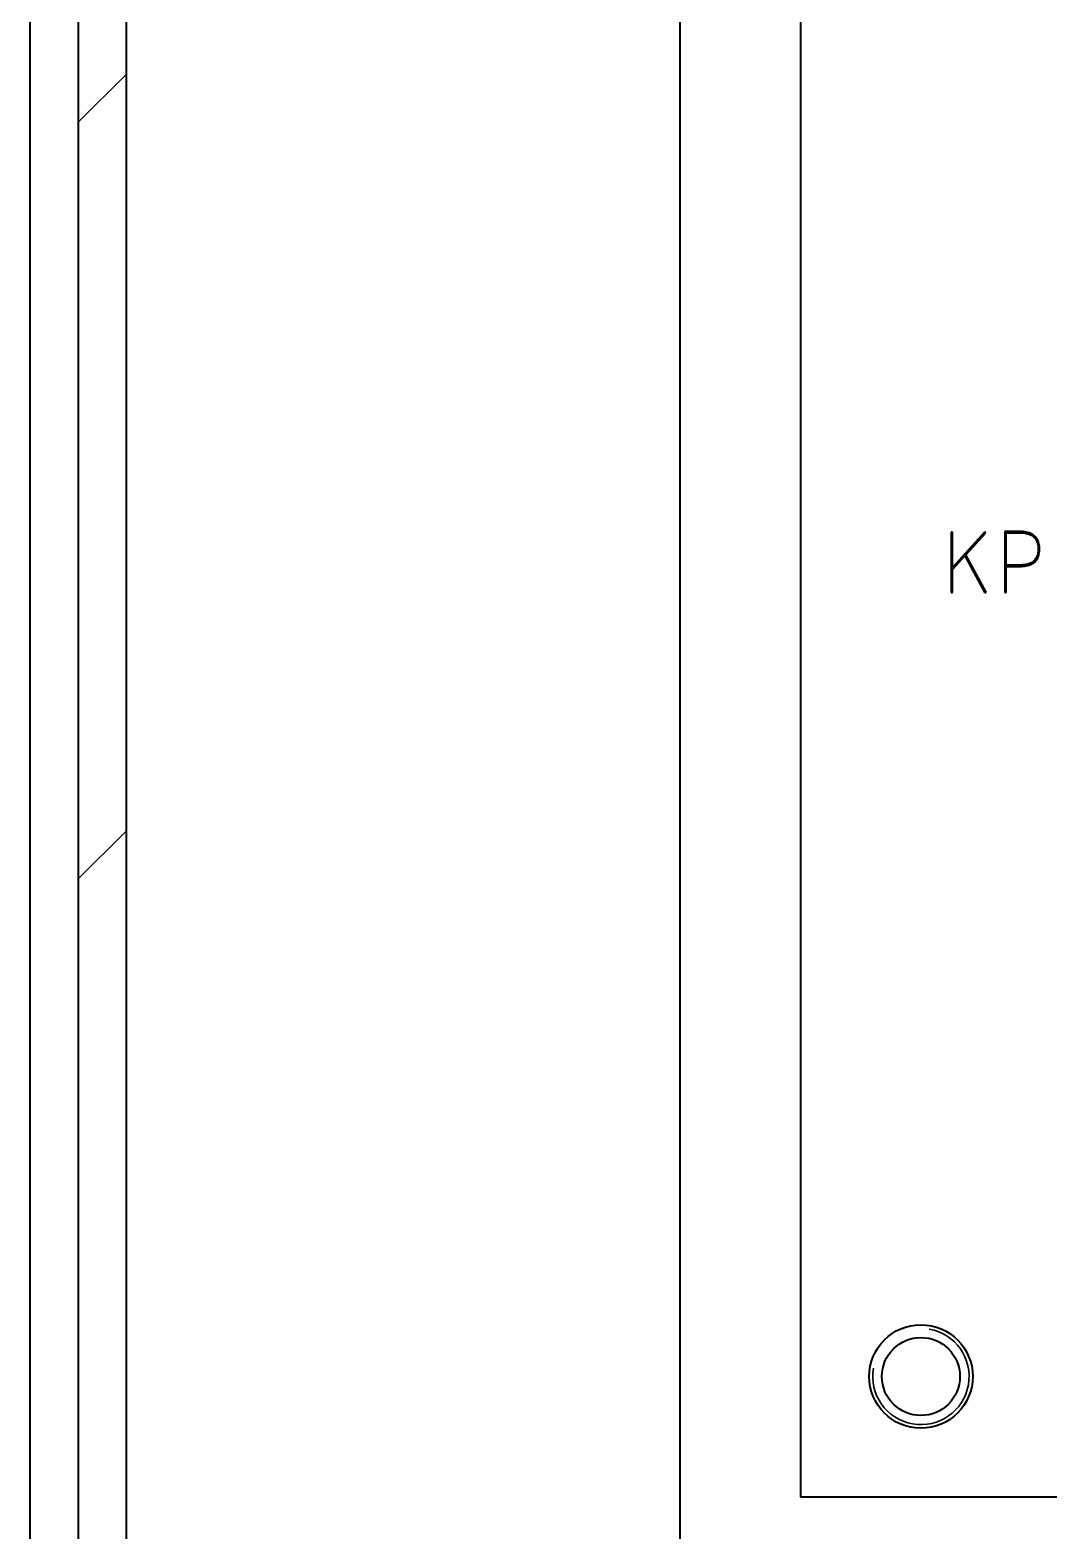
# Model space of a CAD drawing. Header units: millimetres. Extents: x 0 to 5887, y 0 to 4158.
# Drawn here: x 836.3 to 878.6, y 2728.5 to 2790.8 of the extents above; entities that cross this region are included whole.
import ezdxf

# ---------------------------------------------------------------- set-up
doc = ezdxf.new("R2010")
doc.units = ezdxf.units.MM
doc.header["$LTSCALE"] = 7
for name, color, linetype, lineweight in [('가시적인 것(ISO)', 3, 'Continuous', 40), ('가시적인 좁은 것(ISO)', 3, 'Continuous', 35), ('해치(ISO)', 7, 'Continuous', 18)]:
    doc.layers.add(name, color=color, linetype=linetype, lineweight=lineweight)

msp = doc.modelspace()

# ---------------------------------------------------------------- hatches: boundary and pattern name
at = {"layer": '해치(ISO)'}
h = msp.add_hatch(dxfattribs=at)
h.set_pattern_fill('ANSI31', color=256, scale=177.8, style=0)
h.set_pattern_definition([(45, (0, 0), (-15.71545, 15.71545), [])])
h.paths.add_polyline_path([(838.2836, 3524.8923), (838.2836, 2664.8923), (1198.2836, 2664.8923), (1198.2836, 3524.8923)])
h.paths.add_polyline_path([(1186.2836, 2712.6479), (1196.2836, 2712.6479), (1196.2836, 2666.8923), (840.2836, 2666.8923), (840.2836, 3522.8923), (1196.2836, 3522.8923), (1196.2836, 2717.1367), (1186.2836, 2717.1367)], flags=0)

# ---------------------------------------------------------------- linework, layer by layer
at = {"layer": '가시적인 것(ISO)'}
for p, q in [((836.2836, 2600.3942), (836.2836, 3556.0923)), ((838.2836, 3524.8923), (838.2836, 2664.8923)), ((840.2836, 2666.8923), (840.2836, 3522.8923)), ((863.2836, 2703.8923), (863.2836, 3385.8923)), ((868.2836, 2869.8923), (868.2836, 2729.8923)), ((875.9407, 2769.9829), (874.5999, 2768.508)), ((875.9825, 2769.9472), (875.9407, 2769.9829)), ((876.7661, 2769.9948), (876.7661, 2767.465)), ((877.4545, 2769.9948), (876.7661, 2769.9948)), ((874.5999, 2769.965), (874.5432, 2769.965)), ((874.5432, 2769.965), (874.5432, 2767.465)), ((874.5999, 2768.508), (874.5999, 2769.965)), ((875.1452, 2769.0235), (875.9825, 2769.9472)), ((876.8227, 2769.9382), (877.4545, 2769.9382)), ((876.8227, 2768.6063), (876.8227, 2769.9382)), ((874.5999, 2768.4245), (875.1034, 2768.9817)), ((875.1034, 2768.9817), (875.9378, 2767.4531)), ((875.9854, 2767.477), (875.1452, 2769.0235)), ((874.5999, 2767.465), (874.5999, 2768.4245)), ((877.4545, 2768.6063), (876.8227, 2768.6063)), ((876.8227, 2767.465), (876.8227, 2768.5497)), ((876.8227, 2768.5497), (877.4545, 2768.5497)), ((874.5432, 2767.465), (874.5999, 2767.465)), ((875.9378, 2767.4531), (875.9854, 2767.477)), ((876.7661, 2767.465), (876.8227, 2767.465)), ((868.2836, 2729.8923), (1078.2836, 2729.8923))]:
    msp.add_line(p, q, dxfattribs=at)
for radius in [2.15, 1.621]:
    msp.add_circle((873.2836, 2734.8923), radius, dxfattribs=at)
for points, knots in [([(877.9401, 2769.8608), (877.8727, 2769.9067), (877.799, 2769.9396), (877.634, 2769.9852), (877.5441, 2769.9948), (877.4545, 2769.9948)], [-0.051352325, -0.051352325, -0.051352325, -0.051352325, -0.026885024, -0.026885024, 0, 0, 0, 0]), ([(877.4545, 2769.9382), (877.5386, 2769.9382), (877.6236, 2769.9294), (877.7774, 2769.8869), (877.8456, 2769.8563), (877.9074, 2769.8131)], [-0.04788969, -0.04788969, -0.04788969, -0.04788969, -0.022620753, -0.022620753, 0, 0, 0, 0]), ([(877.9074, 2769.8131), (877.9516, 2769.7831), (877.991, 2769.7476), (878.0583, 2769.6646), (878.0849, 2769.6188), (878.1437, 2769.4754), (878.1577, 2769.3723), (878.1577, 2769.2708)], [-0.062500494, -0.062500494, -0.062500494, -0.062500494, -0.04647747, -0.04647747, -0.030460217, -0.030460217, 0, 0, 0, 0]), ([(878.2113, 2769.2708), (878.2113, 2769.3487), (878.2037, 2769.4275), (878.1672, 2769.5703), (878.141, 2769.6342), (878.0606, 2769.7598), (878.0056, 2769.8154), (877.9401, 2769.8608)], [-0.068126544, -0.068126544, -0.068126544, -0.068126544, -0.044726855, -0.044726855, -0.023893796, -0.023893796, 0, 0, 0, 0]), ([(878.1577, 2769.2708), (878.1577, 2769.1964), (878.1504, 2769.1211), (878.1153, 2768.9858), (878.0902, 2768.9257), (878.0151, 2768.8128), (877.9658, 2768.7645), (877.9074, 2768.7255)], [-0.063013025, -0.063013025, -0.063013025, -0.063013025, -0.040703145, -0.040703145, -0.021078822, -0.021078822, 0, 0, 0, 0]), ([(877.9401, 2768.6778), (877.9878, 2768.7103), (878.0302, 2768.7486), (878.1028, 2768.8384), (878.1316, 2768.888), (878.196, 2769.0451), (878.2113, 2769.1589), (878.2113, 2769.2708)], [-0.068183159, -0.068183159, -0.068183159, -0.068183159, -0.050895266, -0.050895266, -0.033565866, -0.033565866, 0, 0, 0, 0]), ([(877.9074, 2768.7255), (877.8459, 2768.6838), (877.778, 2768.655), (877.6245, 2768.6146), (877.5389, 2768.6063), (877.4545, 2768.6063)], [-0.047582734, -0.047582734, -0.047582734, -0.047582734, -0.025331305, -0.025331305, 0, 0, 0, 0]), ([(877.4545, 2768.5497), (877.5443, 2768.5497), (877.635, 2768.5588), (877.7996, 2768.6022), (877.8731, 2768.6334), (877.9401, 2768.6778)], [-0.05109337, -0.05109337, -0.05109337, -0.05109337, -0.024123266, -0.024123266, 0, 0, 0, 0])]:
    msp.add_open_spline(points, degree=3, knots=knots, dxfattribs=at)
at = {"layer": '가시적인 좁은 것(ISO)'}
msp.add_arc((873.2836, 2734.8923), 2, 170, 80, dxfattribs=at)

doc.saveas('drawing.dxf')
